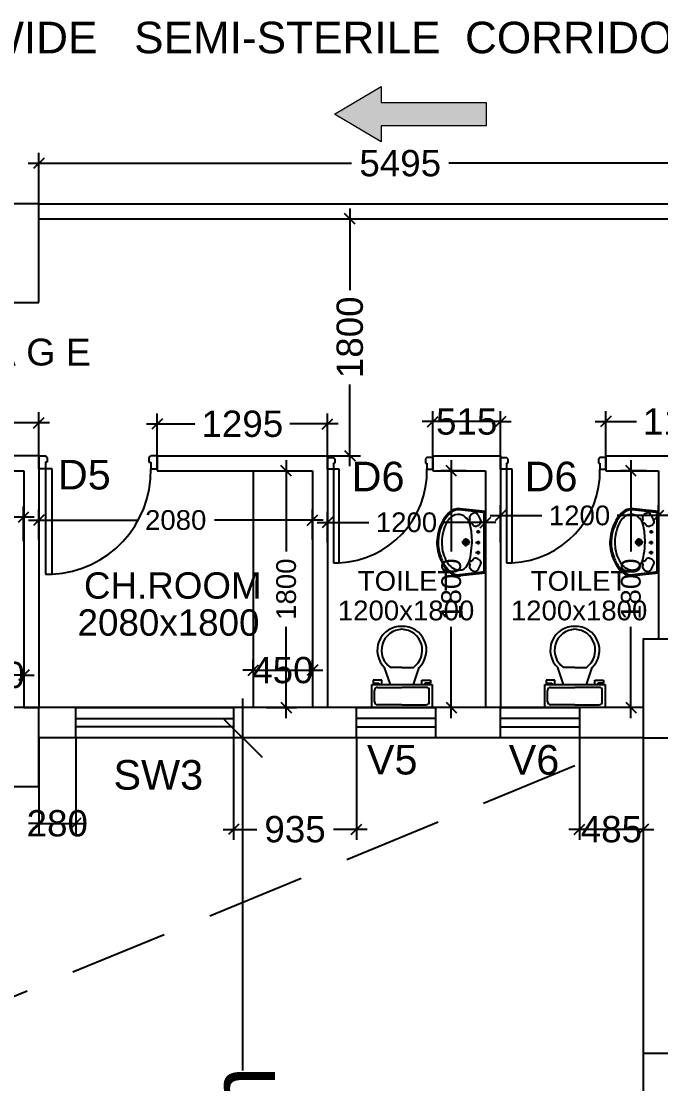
# Model space of a CAD drawing. Extents: x 7897917 to 8423973, y -6487334 to -6173396.
# Drawn here: x 7947512 to 7952372, y -6395110 to -6387032 of the extents above; entities that cross this region are included whole.
import ezdxf
from ezdxf.enums import TextEntityAlignment as Align

# ---------------------------------------------------------------- set-up
doc = ezdxf.new("R2010")
doc.units = 0
doc.header["$LTSCALE"] = 600
doc.header["$MEASUREMENT"] = 0
doc.header["$PDMODE"] = 35
doc.linetypes.add('HIDDEN2', pattern=[0.1875, 0.125, -0.0625])
doc.layers.get('0').update_dxf_attribs({"linetype": 'CONTINUOUS'})
doc.layers.get('Defpoints').update_dxf_attribs({"linetype": 'CONTINUOUS'})
for name, color, linetype in [('DIMEN', 5, 'CONTINUOUS'), ('DOOR', 32, 'CONTINUOUS'), ('Duct', 8, 'CONTINUOUS'), ('joinery', 7, 'CONTINUOUS'), ('LA-column', 3, 'CONTINUOUS'), ('Room Dim', 1, 'CONTINUOUS'), ('Shleves', 7, 'CONTINUOUS'), ('TEXT', 6, 'CONTINUOUS'), ('Toi-Euip', 8, 'CONTINUOUS'), ('toi-fix', 46, 'CONTINUOUS'), ('TXT', 6, 'CONTINUOUS'), ('Walls', 7, 'CONTINUOUS'), ('WIN', 151, 'CONTINUOUS'), ('Working Dim', 5, 'CONTINUOUS')]:
    doc.layers.add(name, color=color, linetype=linetype)
doc.styles.add('ari', font='arial.ttf')
doc.styles.add('ARIAL', font='arial.ttf')
doc.styles.get("Standard").update_dxf_attribs({"font": 'romans.shx'})
doc.dimstyles.new('int. dim', dxfattribs={"dimtxt": 450, "dimasz": 80, "dimexe": 80, "dimexo": 0, "dimgap": 70, "dimtad": 0, "dimdec": 0, "dimzin": 12, "dimdsep": 46, "dimtxsty": 'ari', "dimblk": 'OBLIQUE', "dimcen": 2, "dimdle": 80, "dimclrd": 256, "dimclre": 256, "dimclrt": 6, "dimadec": 0, "dimazin": 0, "dimtfac": 1, "dimtdec": 0, "dimtix": 1, "dimtmove": 2, "dimatfit": 3, "dimfxl": 1, "dimtolj": 1, "dimtzin": 0, "dimlwd": -1, "dimlwe": -1, "dimarcsym": 0})
doc.dimstyles.new('STANDARD$0', dxfattribs={"dimscale": 0, "dimtxt": 150, "dimasz": 125, "dimexe": 0.75, "dimexo": 1, "dimgap": 25, "dimtad": 1, "dimdec": 0, "dimdsep": 46, "dimtxsty": 'Standard', "dimblk1": 'DOT', "dimblk2": 'DOT', "dimsah": 1, "dimcen": 2.5, "dimclrd": 1, "dimclre": 1, "dimclrt": 3, "dimadec": 0, "dimazin": 0, "dimtfac": 1, "dimtdec": 0, "dimtmove": 0, "dimatfit": 3, "dimldrblk": 'DOT', "dimfxl": 1, "dimtolj": 1, "dimtzin": 0, "dimarcsym": 0})

# ---------------------------------------------------------------- blocks, each defined once
blk = doc.blocks.new('1000')
at = {"layer": 'DOOR'}
for p, q in [((0, -100), (0, 0)), ((0, 0), (49.7, 0)), ((49.7, 0), (49.7, -2.2)), ((63.2, -49.5), (49.7, -49.5)), ((49.7, -49.5), (49.7, -100)), ((63.2, -13.5), (61, -13.5)), ((63.2, -13.5), (63.2, -49.5)), ((836.8, -13.5), (836.8, -49.5)), ((836.8, -13.5), (839, -13.5)), ((836.8, -49.5), (850.3, -49.5)), ((850.3, 0), (850.3, -2.2)), ((900, 0), (850.3, 0)), ((850.3, -49.5), (850.3, -100)), ((900, -100), (900, 0)), ((49.7, -100), (0, -100)), ((49.7, -100), (49.7, -900.6)), ((100.2, -100), (49.7, -100)), ((100.2, -900.6), (100.2, -100)), ((850.3, -100), (900, -100)), ((49.7, -900.6), (100.2, -900.6))]:
    blk.add_line(p, q, dxfattribs=at)
for centre, major_axis, start_param, end_param in [((49.7, -13.5), (-7.95, 7.95), 3.926991, 5.497787), ((850.3, -13.5), (7.95, 7.95), 0.785398, 2.356194)]:
    blk.add_ellipse(centre, major_axis=major_axis, ratio=1, start_param=start_param, end_param=end_param, dxfattribs=at)
at = {"layer": 'DOOR', "color": 145}
blk.add_ellipse((64.3, -115.3), major_axis=(-519.7, 589.8), ratio=1, start_param=2.464943, end_param=4.009476, dxfattribs=at)
blk = doc.blocks.new('_Oblique')
at = {"color": 0, "linetype": 'ByBlock', "lineweight": -2}
blk.add_line((-0.5, -0.5), (0.5, 0.5), dxfattribs=at)
blk = doc.blocks.new('*D232')
at = {"layer": 'Defpoints', "color": 0, "transparency": 16777216}
for p in [(7949683, -6392479.7, 5.1), (7949194.4, -6399409.6), (7949683, -6399409.6, 5.1)]:
    blk.add_point(p, dxfattribs=at)
at = {"layer": 'DIMEN', "color": 8, "transparency": 16777216}
for p, q in [((7949194.4, -6392179.7), (7949194.4, -6395008.6)), ((7949683, -6392479.7), (7948894.4, -6392479.7)), ((7949194.4, -6399709.6), (7949194.4, -6396880.7)), ((7949683, -6399409.6), (7948894.4, -6399409.6))]:
    blk.add_line(p, q, dxfattribs=at)
at = {"layer": 'DIMEN', "color": 8, "transparency": 16777216, "xscale": 300, "yscale": 300, "zscale": 300}
for p, rotation in [((7949194.4, -6392479.7), 90), ((7949194.4, -6399409.6), 270)]:
    blk.add_blockref('_Oblique', p, dxfattribs=dict(at, rotation=rotation))
at = {"layer": 'DIMEN', "color": 7, "transparency": 16777216, "insert": (7949194.4, -6395944.6), "char_height": 500, "attachment_point": 5, "rotation": 90, "style": 'ari'}
blk.add_mtext('\\A1;6.93m', dxfattribs=at)
blk = doc.blocks.new('*D443')
at = {"layer": 'Defpoints', "color": 0, "transparency": 16777216}
for p in [(7951040, -6390842), (7949839.9, -6390994.6, 5.1), (7951040, -6390981.9, 5.1)]:
    blk.add_point(p, dxfattribs=at)
at = {"layer": 'Working Dim', "transparency": 16777216}
for p, q in [((7949839.9, -6390994.6), (7949839.9, -6390762)), ((7951040, -6390981.9), (7951040, -6390762)), ((7949759.9, -6390842), (7950153.3, -6390842)), ((7951120, -6390842), (7950726.6, -6390842))]:
    blk.add_line(p, q, dxfattribs=at)
at = {"layer": 'Working Dim', "transparency": 16777216, "xscale": 80, "yscale": 80, "zscale": 80, "rotation": 180}
blk.add_blockref('_Oblique', (7949839.9, -6390842), dxfattribs=at)
at = {"layer": 'Working Dim', "transparency": 16777216, "xscale": 80, "yscale": 80, "zscale": 80}
blk.add_blockref('_Oblique', (7951040, -6390842), dxfattribs=at)
at = {"layer": 'Working Dim', "color": 6, "transparency": 16777216, "insert": (7950440, -6390842), "char_height": 150, "attachment_point": 5, "style": 'ari'}
blk.add_mtext('\\A1;1200', dxfattribs=at)
blk = doc.blocks.new('*D444')
at = {"layer": 'Defpoints', "color": 0, "transparency": 16777216}
for p in [(7949725.9, -6390824.7), (7947646.1, -6390971.4, 13.3), (7949725.9, -6390971.4, 5.1)]:
    blk.add_point(p, dxfattribs=at)
at = {"layer": 'Working Dim', "transparency": 16777216}
for p, q in [((7947646.1, -6390971.4), (7947646.1, -6390744.7)), ((7949725.9, -6390971.4), (7949725.9, -6390744.7)), ((7947566.1, -6390824.7), (7948391, -6390824.7)), ((7949805.9, -6390824.7), (7948981, -6390824.7))]:
    blk.add_line(p, q, dxfattribs=at)
at = {"layer": 'Working Dim', "transparency": 16777216, "xscale": 80, "yscale": 80, "zscale": 80, "rotation": 180}
blk.add_blockref('_Oblique', (7947646.1, -6390824.7), dxfattribs=at)
at = {"layer": 'Working Dim', "transparency": 16777216, "xscale": 80, "yscale": 80, "zscale": 80}
blk.add_blockref('_Oblique', (7949725.9, -6390824.7), dxfattribs=at)
at = {"layer": 'Working Dim', "color": 6, "transparency": 16777216, "insert": (7948686, -6390824.7), "char_height": 150, "attachment_point": 5, "style": 'ari'}
blk.add_mtext('\\A1;2080', dxfattribs=at)
blk = doc.blocks.new('*D445')
at = {"layer": 'Defpoints', "color": 0, "transparency": 16777216}
for p in [(7952263, -6390449.7, 5.1), (7952145.9, -6392249.7), (7952229.5, -6392249.7, 5.1)]:
    blk.add_point(p, dxfattribs=at)
at = {"layer": 'Working Dim', "transparency": 16777216}
for p, q in [((7952145.9, -6390369.7), (7952145.9, -6391063)), ((7952263, -6390449.7), (7952065.9, -6390449.7)), ((7952145.9, -6392329.7), (7952145.9, -6391636.3)), ((7952229.5, -6392249.7), (7952065.9, -6392249.7))]:
    blk.add_line(p, q, dxfattribs=at)
at = {"layer": 'Working Dim', "transparency": 16777216, "xscale": 80, "yscale": 80, "zscale": 80}
for p, rotation in [((7952145.9, -6390449.7), 90), ((7952145.9, -6392249.7), 270)]:
    blk.add_blockref('_Oblique', p, dxfattribs=dict(at, rotation=rotation))
at = {"layer": 'Working Dim', "color": 6, "transparency": 16777216, "insert": (7952145.9, -6391349.7), "char_height": 150, "attachment_point": 5, "rotation": 90, "style": 'ari'}
blk.add_mtext('\\A1;1800', dxfattribs=at)
blk = doc.blocks.new('*D446')
at = {"layer": 'Defpoints', "color": 0, "transparency": 16777216}
for p in [(7950893, -6390449.7, 5.1), (7950780.6, -6392249.6), (7950892.9, -6392249.6, 13.3)]:
    blk.add_point(p, dxfattribs=at)
at = {"layer": 'Working Dim', "transparency": 16777216}
for p, q in [((7950780.6, -6390369.7), (7950780.6, -6391063)), ((7950893, -6390449.7), (7950700.6, -6390449.7)), ((7950780.6, -6392329.6), (7950780.6, -6391636.3)), ((7950892.9, -6392249.6), (7950700.6, -6392249.6))]:
    blk.add_line(p, q, dxfattribs=at)
at = {"layer": 'Working Dim', "transparency": 16777216, "xscale": 80, "yscale": 80, "zscale": 80}
for p, rotation in [((7950780.6, -6390449.7), 90), ((7950780.6, -6392249.6), 270)]:
    blk.add_blockref('_Oblique', p, dxfattribs=dict(at, rotation=rotation))
at = {"layer": 'Working Dim', "color": 6, "transparency": 16777216, "insert": (7950780.6, -6391349.6), "char_height": 150, "attachment_point": 5, "rotation": 90, "style": 'ari'}
blk.add_mtext('\\A1;1800', dxfattribs=at)
blk = doc.blocks.new('*D447')
at = {"layer": 'Defpoints', "color": 0, "transparency": 16777216}
for p in [(7949372.6, -6390449.7, 4.6), (7949373.5, -6392249.5, 13.3), (7949526.1, -6392249.5)]:
    blk.add_point(p, dxfattribs=at)
at = {"layer": 'Working Dim', "transparency": 16777216}
for p, q in [((7949526.1, -6390369.7), (7949526.1, -6391062.9)), ((7949372.6, -6390449.7), (7949606.1, -6390449.7)), ((7949526.1, -6392329.5), (7949526.1, -6391636.3)), ((7949373.5, -6392249.5), (7949606.1, -6392249.5))]:
    blk.add_line(p, q, dxfattribs=at)
at = {"layer": 'Working Dim', "transparency": 16777216, "xscale": 80, "yscale": 80, "zscale": 80}
for p, rotation in [((7949526.1, -6390449.7), 90), ((7949526.1, -6392249.5), 270)]:
    blk.add_blockref('_Oblique', p, dxfattribs=dict(at, rotation=rotation))
at = {"layer": 'Working Dim', "color": 6, "transparency": 16777216, "insert": (7949526.1, -6391349.6), "char_height": 150, "attachment_point": 5, "rotation": 90, "style": 'ari'}
blk.add_mtext('\\A1;1800', dxfattribs=at)
blk = doc.blocks.new('*D448')
at = {"layer": 'Defpoints', "color": 0, "transparency": 16777216}
for p in [(7947530.1, -6390801.1), (7945565.1, -6390958.9, 13.3), (7947530.1, -6390984.3, 13.3)]:
    blk.add_point(p, dxfattribs=at)
at = {"layer": 'Working Dim', "transparency": 16777216}
for p, q in [((7945565.1, -6390958.9), (7945565.1, -6390721.1)), ((7947530.1, -6390984.3), (7947530.1, -6390721.1)), ((7945485.1, -6390801.1), (7946260.2, -6390801.1)), ((7947610.1, -6390801.1), (7946835.1, -6390801.1))]:
    blk.add_line(p, q, dxfattribs=at)
at = {"layer": 'Working Dim', "transparency": 16777216, "xscale": 80, "yscale": 80, "zscale": 80, "rotation": 180}
blk.add_blockref('_Oblique', (7945565.1, -6390801.1), dxfattribs=at)
at = {"layer": 'Working Dim', "transparency": 16777216, "xscale": 80, "yscale": 80, "zscale": 80}
blk.add_blockref('_Oblique', (7947530.1, -6390801.1), dxfattribs=at)
at = {"layer": 'Working Dim', "color": 6, "transparency": 16777216, "insert": (7946547.6, -6390801.1), "char_height": 150, "attachment_point": 5, "style": 'ari'}
blk.add_mtext('\\A1;1965', dxfattribs=at)
blk = doc.blocks.new('*D449')
at = {"layer": 'Defpoints', "color": 0, "transparency": 16777216}
for p in [(7952355, -6390789.8), (7951155, -6390993.6, 5.1), (7952355, -6390993.6, 5.1)]:
    blk.add_point(p, dxfattribs=at)
at = {"layer": 'Working Dim', "transparency": 16777216}
for p, q in [((7951155, -6390993.6), (7951155, -6390709.8)), ((7952355, -6390993.6), (7952355, -6390709.8)), ((7951075, -6390789.8), (7951468.3, -6390789.8)), ((7952435, -6390789.8), (7952041.6, -6390789.8))]:
    blk.add_line(p, q, dxfattribs=at)
at = {"layer": 'Working Dim', "transparency": 16777216, "xscale": 80, "yscale": 80, "zscale": 80, "rotation": 180}
blk.add_blockref('_Oblique', (7951155, -6390789.8), dxfattribs=at)
at = {"layer": 'Working Dim', "transparency": 16777216, "xscale": 80, "yscale": 80, "zscale": 80}
blk.add_blockref('_Oblique', (7952355, -6390789.8), dxfattribs=at)
at = {"layer": 'Working Dim', "color": 6, "transparency": 16777216, "insert": (7951755, -6390789.8), "char_height": 150, "attachment_point": 5, "style": 'ari'}
blk.add_mtext('\\A1;1200', dxfattribs=at)
blk = doc.blocks.new('*D454')
at = {"layer": 'Defpoints', "color": 0, "transparency": 16777216}
for p in [(7953140, -6388112), (7947645, -6388419.6, 1.3), (7953140, -6388419.6, 0.7)]:
    blk.add_point(p, dxfattribs=at)
at = {"layer": 'Working Dim', "transparency": 16777216}
for p, q in [((7947645, -6388419.6), (7947645, -6388032)), ((7953140, -6388419.6), (7953140, -6388032)), ((7947565, -6388112), (7950023.1, -6388112)), ((7953220, -6388112), (7950761.9, -6388112))]:
    blk.add_line(p, q, dxfattribs=at)
at = {"layer": 'Working Dim', "transparency": 16777216, "xscale": 80, "yscale": 80, "zscale": 80, "rotation": 180}
blk.add_blockref('_Oblique', (7947645, -6388112), dxfattribs=at)
at = {"layer": 'Working Dim', "transparency": 16777216, "xscale": 80, "yscale": 80, "zscale": 80}
blk.add_blockref('_Oblique', (7953140, -6388112), dxfattribs=at)
at = {"layer": 'Working Dim', "color": 6, "transparency": 16777216, "insert": (7950392.5, -6388112), "char_height": 200, "attachment_point": 5, "style": 'ari'}
blk.add_mtext('\\A1;5495', dxfattribs=at)
blk = doc.blocks.new('*D503')
at = {"layer": 'Defpoints', "color": 0, "transparency": 16777216}
for p in [(7947646.1, -6390084.5), (7946466.1, -6390334.7, 13.3), (7947646.1, -6390334.6, 13.3)]:
    blk.add_point(p, dxfattribs=at)
at = {"layer": 'Working Dim', "transparency": 16777216}
for p, q in [((7946466.1, -6390334.7), (7946466.1, -6390004.5)), ((7947646.1, -6390334.6), (7947646.1, -6390004.5)), ((7946386.1, -6390084.5), (7946697.2, -6390084.5)), ((7947726.1, -6390084.5), (7947415, -6390084.5))]:
    blk.add_line(p, q, dxfattribs=at)
at = {"layer": 'Working Dim', "transparency": 16777216, "xscale": 80, "yscale": 80, "zscale": 80, "rotation": 180}
blk.add_blockref('_Oblique', (7946466.1, -6390084.5), dxfattribs=at)
at = {"layer": 'Working Dim', "transparency": 16777216, "xscale": 80, "yscale": 80, "zscale": 80}
blk.add_blockref('_Oblique', (7947646.1, -6390084.5), dxfattribs=at)
at = {"layer": 'Working Dim', "color": 6, "transparency": 16777216, "insert": (7947056.1, -6390084.5), "char_height": 200, "attachment_point": 5, "style": 'ari'}
blk.add_mtext('\\A1;1180', dxfattribs=at)
blk = doc.blocks.new('*D504')
at = {"layer": 'Defpoints', "color": 0, "transparency": 16777216}
for p in [(7949839.9, -6390093.4), (7948545.1, -6390334.7, -0.3), (7949839.9, -6390334.7, 3.3)]:
    blk.add_point(p, dxfattribs=at)
at = {"layer": 'Working Dim', "transparency": 16777216}
for p, q in [((7948545.1, -6390334.7), (7948545.1, -6390013.4)), ((7949839.9, -6390334.7), (7949839.9, -6390013.4)), ((7948465.1, -6390093.4), (7948832.6, -6390093.4)), ((7949919.9, -6390093.4), (7949552.5, -6390093.4))]:
    blk.add_line(p, q, dxfattribs=at)
at = {"layer": 'Working Dim', "transparency": 16777216, "xscale": 80, "yscale": 80, "zscale": 80, "rotation": 180}
blk.add_blockref('_Oblique', (7948545.1, -6390093.4), dxfattribs=at)
at = {"layer": 'Working Dim', "transparency": 16777216, "xscale": 80, "yscale": 80, "zscale": 80}
blk.add_blockref('_Oblique', (7949839.9, -6390093.4), dxfattribs=at)
at = {"layer": 'Working Dim', "color": 6, "transparency": 16777216, "insert": (7949192.5, -6390093.4), "char_height": 200, "attachment_point": 5, "style": 'ari'}
blk.add_mtext('\\A1;1295', dxfattribs=at)
blk = doc.blocks.new('*D505')
at = {"layer": 'Defpoints', "color": 0, "transparency": 16777216}
for p in [(7950639.9, -6390076), (7950639.9, -6390334.7, 5.1), (7951155, -6390334.7, 5.1)]:
    blk.add_point(p, dxfattribs=at)
at = {"layer": 'Working Dim', "transparency": 16777216}
for p, q in [((7950639.9, -6390334.7), (7950639.9, -6389996)), ((7951155, -6390334.7), (7951155, -6389996)), ((7950639.9, -6390076), (7950559.9, -6390076)), ((7951155, -6390076), (7950639.9, -6390076)), ((7951155, -6390076), (7951235, -6390076))]:
    blk.add_line(p, q, dxfattribs=at)
at = {"layer": 'Working Dim', "transparency": 16777216, "xscale": 80, "yscale": 80, "zscale": 80}
blk.add_blockref('_Oblique', (7950639.9, -6390076), dxfattribs=at)
at = {"layer": 'Working Dim', "transparency": 16777216, "xscale": 80, "yscale": 80, "zscale": 80, "rotation": 180}
blk.add_blockref('_Oblique', (7951155, -6390076), dxfattribs=at)
at = {"layer": 'Working Dim', "color": 6, "transparency": 16777216, "insert": (7950897.5, -6390076), "char_height": 200, "attachment_point": 5, "style": 'ari'}
blk.add_mtext('\\A1;515', dxfattribs=at)
blk = doc.blocks.new('*D506')
at = {"layer": 'Defpoints', "color": 0, "transparency": 16777216}
for p in [(7953140.2, -6390075.5), (7951955, -6390334.7, 5.1), (7953140.2, -6390334.7, 7.5)]:
    blk.add_point(p, dxfattribs=at)
at = {"layer": 'Working Dim', "transparency": 16777216}
for p, q in [((7951955, -6390334.7), (7951955, -6389995.5)), ((7953140.2, -6390334.7), (7953140.2, -6389995.5)), ((7951875, -6390075.5), (7952187.6, -6390075.5)), ((7953220.2, -6390075.5), (7952907.6, -6390075.5))]:
    blk.add_line(p, q, dxfattribs=at)
at = {"layer": 'Working Dim', "transparency": 16777216, "xscale": 80, "yscale": 80, "zscale": 80, "rotation": 180}
blk.add_blockref('_Oblique', (7951955, -6390075.5), dxfattribs=at)
at = {"layer": 'Working Dim', "transparency": 16777216, "xscale": 80, "yscale": 80, "zscale": 80}
blk.add_blockref('_Oblique', (7953140.2, -6390075.5), dxfattribs=at)
at = {"layer": 'Working Dim', "color": 6, "transparency": 16777216, "insert": (7952547.6, -6390075.5), "char_height": 200, "attachment_point": 5, "style": 'ari'}
blk.add_mtext('\\A1;1185', dxfattribs=at)
blk = doc.blocks.new('*D507')
at = {"layer": 'Defpoints', "color": 0, "transparency": 16777216}
for p in [(7949643, -6388534.6, 0.7), (7950009.9, -6388534.6), (7949643, -6390334.7, 2.7)]:
    blk.add_point(p, dxfattribs=at)
at = {"layer": 'Working Dim', "transparency": 16777216}
for p, q in [((7950009.9, -6388454.6), (7950009.9, -6389075.8)), ((7949643, -6388534.6), (7950089.9, -6388534.6)), ((7950009.9, -6390414.7), (7950009.9, -6389793.5)), ((7949643, -6390334.7), (7950089.9, -6390334.7))]:
    blk.add_line(p, q, dxfattribs=at)
at = {"layer": 'Working Dim', "transparency": 16777216, "xscale": 80, "yscale": 80, "zscale": 80}
for p, rotation in [((7950009.9, -6388534.6), 90), ((7950009.9, -6390334.7), 270)]:
    blk.add_blockref('_Oblique', p, dxfattribs=dict(at, rotation=rotation))
at = {"layer": 'Working Dim', "color": 6, "transparency": 16777216, "insert": (7950009.9, -6389434.6), "char_height": 200, "attachment_point": 5, "rotation": 90, "style": 'ari'}
blk.add_mtext('\\A1;1800', dxfattribs=at)
blk = doc.blocks.new('*D953')
at = {"layer": 'Defpoints', "color": 0, "transparency": 16777216}
for p in [(7947646.1, -6392479.6), (7947926, -6392479.5), (7947926, -6393130.6)]:
    blk.add_point(p, dxfattribs=at)
at = {"layer": 'Working Dim', "transparency": 16777216}
for p, q in [((7947646.1, -6392479.6), (7947646.1, -6393210.6)), ((7947926, -6392479.5), (7947926, -6393210.6)), ((7947646.1, -6393130.6), (7947566.1, -6393130.6)), ((7947646.1, -6393130.6), (7947926, -6393130.6)), ((7947926, -6393130.6), (7948006, -6393130.6))]:
    blk.add_line(p, q, dxfattribs=at)
at = {"layer": 'Working Dim', "transparency": 16777216, "xscale": 80, "yscale": 80, "zscale": 80}
blk.add_blockref('_Oblique', (7947646.1, -6393130.6), dxfattribs=at)
at = {"layer": 'Working Dim', "transparency": 16777216, "xscale": 80, "yscale": 80, "zscale": 80, "rotation": 180}
blk.add_blockref('_Oblique', (7947926, -6393130.6), dxfattribs=at)
at = {"layer": 'Working Dim', "color": 6, "transparency": 16777216, "insert": (7947786, -6393130.6), "char_height": 200, "attachment_point": 5, "style": 'ari'}
blk.add_mtext('\\A1;280', dxfattribs=at)
blk = doc.blocks.new('*D954')
at = {"layer": 'Defpoints', "color": 0, "transparency": 16777216}
for p in [(7951755, -6392479.6), (7952240, -6392479.5), (7951755, -6393175.5)]:
    blk.add_point(p, dxfattribs=at)
at = {"layer": 'Working Dim', "transparency": 16777216}
for p, q in [((7951755, -6392479.6), (7951755, -6393255.5)), ((7952240, -6392479.5), (7952240, -6393255.5)), ((7951755, -6393175.5), (7951675, -6393175.5)), ((7952240, -6393175.5), (7951755, -6393175.5)), ((7952240, -6393175.5), (7952320, -6393175.5))]:
    blk.add_line(p, q, dxfattribs=at)
at = {"layer": 'Working Dim', "transparency": 16777216, "xscale": 80, "yscale": 80, "zscale": 80}
blk.add_blockref('_Oblique', (7951755, -6393175.5), dxfattribs=at)
at = {"layer": 'Working Dim', "transparency": 16777216, "xscale": 80, "yscale": 80, "zscale": 80, "rotation": 180}
blk.add_blockref('_Oblique', (7952240, -6393175.5), dxfattribs=at)
at = {"layer": 'Working Dim', "color": 6, "transparency": 16777216, "insert": (7951997.5, -6393175.5), "char_height": 200, "attachment_point": 5, "style": 'ari'}
blk.add_mtext('\\A1;485', dxfattribs=at)
blk = doc.blocks.new('*D955')
at = {"layer": 'Defpoints', "color": 0, "transparency": 16777216}
for p in [(7949126, -6392479.6), (7950060.1, -6392479.6), (7949126, -6393175.5)]:
    blk.add_point(p, dxfattribs=at)
at = {"layer": 'Working Dim', "transparency": 16777216}
for p, q in [((7949126, -6392479.6), (7949126, -6393255.5)), ((7950060.1, -6392479.6), (7950060.1, -6393255.5)), ((7949046, -6393175.5), (7949301.4, -6393175.5)), ((7950140.1, -6393175.5), (7949884.7, -6393175.5))]:
    blk.add_line(p, q, dxfattribs=at)
at = {"layer": 'Working Dim', "transparency": 16777216, "xscale": 80, "yscale": 80, "zscale": 80, "rotation": 180}
blk.add_blockref('_Oblique', (7949126, -6393175.5), dxfattribs=at)
at = {"layer": 'Working Dim', "transparency": 16777216, "xscale": 80, "yscale": 80, "zscale": 80}
blk.add_blockref('_Oblique', (7950060.1, -6393175.5), dxfattribs=at)
at = {"layer": 'Working Dim', "color": 6, "transparency": 16777216, "insert": (7949593, -6393175.5), "char_height": 200, "attachment_point": 5, "style": 'ari'}
blk.add_mtext('\\A1;935', dxfattribs=at)
blk = doc.blocks.new('*D957')
at = {"layer": 'Defpoints', "color": 0, "transparency": 16777216}
for p in [(7947081.1, -6392002.9), (7947081.1, -6392002.9), (7947531.1, -6392002.9)]:
    blk.add_point(p, dxfattribs=at)
at = {"layer": 'Working Dim', "transparency": 16777216}
for p, q in [((7947081.1, -6392002.9), (7947001.1, -6392002.9)), ((7947081.1, -6392002.9), (7947081.1, -6392082.9)), ((7947531.1, -6392002.9), (7947081.1, -6392002.9)), ((7947531.1, -6392002.9), (7947531.1, -6392082.9)), ((7947531.1, -6392002.9), (7947611.1, -6392002.9))]:
    blk.add_line(p, q, dxfattribs=at)
at = {"layer": 'Working Dim', "transparency": 16777216, "xscale": 80, "yscale": 80, "zscale": 80}
blk.add_blockref('_Oblique', (7947081.1, -6392002.9), dxfattribs=at)
at = {"layer": 'Working Dim', "transparency": 16777216, "xscale": 80, "yscale": 80, "zscale": 80, "rotation": 180}
blk.add_blockref('_Oblique', (7947531.1, -6392002.9), dxfattribs=at)
at = {"layer": 'Working Dim', "color": 6, "transparency": 16777216, "insert": (7947306.1, -6392002.9), "char_height": 200, "attachment_point": 5, "style": 'ari'}
blk.add_mtext('\\A1;450', dxfattribs=at)
blk = doc.blocks.new('*D958')
at = {"layer": 'Defpoints', "color": 0, "transparency": 16777216}
for p in [(7949275.8, -6391965.9), (7949725, -6391965.9), (7949725, -6391965.9)]:
    blk.add_point(p, dxfattribs=at)
at = {"layer": 'Working Dim', "transparency": 16777216}
for p, q in [((7949275.8, -6391965.9), (7949275.8, -6391885.9)), ((7949725, -6391965.9), (7949725, -6391885.9)), ((7949275.8, -6391965.9), (7949195.8, -6391965.9)), ((7949275.8, -6391965.9), (7949725, -6391965.9)), ((7949725, -6391965.9), (7949805, -6391965.9))]:
    blk.add_line(p, q, dxfattribs=at)
at = {"layer": 'Working Dim', "transparency": 16777216, "xscale": 80, "yscale": 80, "zscale": 80}
blk.add_blockref('_Oblique', (7949275.8, -6391965.9), dxfattribs=at)
at = {"layer": 'Working Dim', "transparency": 16777216, "xscale": 80, "yscale": 80, "zscale": 80, "rotation": 180}
blk.add_blockref('_Oblique', (7949725, -6391965.9), dxfattribs=at)
at = {"layer": 'Working Dim', "color": 6, "transparency": 16777216, "insert": (7949500.4, -6391965.9), "char_height": 200, "attachment_point": 5, "style": 'ari'}
blk.add_mtext('\\A1;450', dxfattribs=at)
blk = doc.blocks.new('A$C5FEC0201')
at = {"layer": 'Toi-Euip'}
for p, q in [((0, 473.4), (184.7, 494.1)), ((0, 465.4), (191.4, 486.9)), ((0, 473.4), (0, 20.9)), ((9.6, 458.3), (9.6, 40.4)), ((71.9, 322.5), (39.4, 322.5)), ((54.4, 310.5), (54.4, 336.7)), ((71.9, 247.8), (39.4, 247.8)), ((54.4, 235.7), (54.4, 261.9)), ((173.4, 246.3), (112, 246.3)), ((143.3, 276.5), (143.3, 216.2)), ((66.7, 168.5), (39.4, 168.5)), ((54.4, 156.4), (54.4, 182.7)), ((0, 28.9), (191.4, 7.5)), ((0, 20.9), (184.7, 0.2))]:
    blk.add_line(p, q, dxfattribs=at)
for centre, radius in [((54.4, 322.5), 6.43), ((54.4, 247.8), 6.43), ((143.3, 246.3), 21.6), ((143.3, 246.3), 15.5), ((143.3, 246.3), 10.9), ((54.4, 168.5), 6.43)]:
    blk.add_circle(centre, radius, dxfattribs=at)
for centre, radius, start, end in [((-14.6, 453.5), 24.7, 11.14513, 53.7785), ((194.8, 411.5), 83.2, 73.23918, 96.99591), ((198.4, 409.1), 78.1, 56.79114, 95.14021), ((197.4, 387.4), 106, 42.34, 78.55208), ((181.9, 366.5), 123.1, 31.84149, 61.21457), ((66.2, 397.4), 34, 151.91921, 201.35614), ((155, 371.1), 126.1, 140.59825, 160.41359), ((76, 441.8), 20.7, 62.49081, 153.19095), ((67.6, 406.2), 56.9, 34.96691, 71.64959), ((273.3, 323.1), 166.8, 149.59023, 175.97193), ((120.5, 410.1), 8.6, 136.04031, 216.10739), ((121.5, 408.7), 8.72, 204.51045, 300.32874), ((100.5, 427.5), 17.9, 320.46419, 39.5358), ((202.8, 375.4), 80.1, 113.69295, 156.38132), ((191.3, 356.4), 94.7, 75.58544, 102.65463), ((173.3, 329.2), 126, 27.7975, 70.69461), ((66.3, 262.6), 287, 13.68007, 43.11994), ((134.7, 300.9), 200.3, 16.98939, 40.68541), ((74.8, 413.3), 49.2, 215.0585, 257.19296), ((72.7, 395.9), 31.9, 253.96544, 299.92088), ((114.3, 360.7), 26.8, 118.27151, 163.61398), ((898.2, 212.6), 800.7, 171.22276, 177.52001), ((106.8, 377.5), 8.55, 353.15264, 127.30389), ((72.7, 260.2), 247.5, 0.51874, 31.0564), ((45.2, 246.8), 302.7, 336.19508, 21.84971), ((82.7, 251), 274.2, 347.13905, 16.85156), ((830.4, 250.4), 732.1, 180.24313, 185.54823), ((23.3, 242.5), 297.5, 335.41071, 3.84539), ((397.3, 201.4), 296.4, 184.2321, 193.82674), ((59.7, 235.8), 293.9, 316.38455, 351.02297), ((66.2, 94.9), 34, 158.64386, 208.08079), ((74.8, 79), 49.2, 102.80704, 144.9415), ((155, 121.1), 126.1, 199.58641, 219.40175), ((72.7, 96.3), 31.9, 60.07912, 106.03456), ((114.3, 131.5), 26.8, 196.38602, 241.72849), ((106.5, 113.4), 7.39, 228.29837, 348.68026), ((218.2, 145.9), 109.8, 188.02022, 245.02213), ((120.5, 82.1), 8.6, 143.89261, 223.95969), ((120.7, 84.3), 7.73, 75.15228, 157.93068), ((164.1, 170.3), 139.7, 301.86033, 338.31323), ((67.5, 229.2), 275.4, 316.21733, 337.66735), ((-16.1, 41), 25.7, 308.74871, 358.57964), ((76, 50.4), 20.7, 206.80905, 297.50919), ((67.6, 86), 56.9, 288.35041, 325.03309), ((100.5, 64.8), 17.9, 320.4642, 39.53581), ((199.8, 111.6), 70.9, 246.77794, 302.40806), ((197.9, 98.8), 99.5, 262.39424, 318.61688), ((196, 101.8), 94.4, 267.2238, 318.08952)]:
    blk.add_arc(centre, radius, start, end, dxfattribs=at)
blk = doc.blocks.new('A$C70ED7303')
at = {"layer": 'toi-fix', "color": 8}
for p, q in [((0, 0), (229, 0)), ((229, 0), (229, -174.4)), ((-229, 0), (0, 0)), ((-229, -174.4), (-229, 0)), ((-207.2, -43.6), (-207.2, -130.8)), ((0, -21.8), (-185.4, -21.8)), ((0, -21.8), (185.4, -21.8)), ((207.2, -43.6), (207.2, -130.8)), ((-185.4, -152.6), (0, -152.6)), ((185.4, -152.6), (0, -152.6)), ((229, -174.4), (-229, -174.4)), ((-218.1, -207.2), (-218.1, -185.4)), ((-218.1, -185.4), (-174.4, -185.4)), ((-152.6, -207.2), (-218.1, -207.2)), ((-174.4, -185.4), (-174.4, -174.4)), ((-152.6, -174.4), (-152.6, -207.2)), ((-87.2, -174.4), (-130.8, -305.3)), ((87.2, -174.4), (130.8, -305.3)), ((152.6, -174.4), (152.6, -207.2)), ((152.6, -207.2), (218.1, -207.2)), ((174.4, -185.4), (174.4, -174.4)), ((218.1, -185.4), (174.4, -185.4)), ((218.1, -207.2), (218.1, -185.4)), ((0, -305.3), (-87.2, -305.3)), ((0, -305.3), (87.2, -305.3))]:
    blk.add_line(p, q, dxfattribs=at)
for centre, major_axis, start_param, end_param in [((-188.1, -40.9), (13.6, -13.6), 2.214297, 4.068888), ((188.1, -40.9), (13.6, -13.6), 0.643501, 2.498091), ((-188.1, -133.6), (-13.6, -13.6), 5.35589, 7.21048), ((188.1, -133.6), (-13.6, -13.6), 0.643501, 2.498091), ((-6.6, -436.2), (-127.6, -127.6), 4.686239, 7.105146), ((4.7, -435.5), (-112.7, -112.7), 4.541602, 7.039318), ((6.6, -436.2), (55.8, -171.6), -0.351019, 2.067888), ((-4.7, -435.5), (-112.7, -112.7), 0.814663, 3.31238)]:
    blk.add_ellipse(centre, major_axis=major_axis, ratio=1, start_param=start_param, end_param=end_param, dxfattribs=at)
blk = doc.blocks.new('A$C279266B1')
at = {"lineweight": 0}
h = blk.add_hatch(color=3, dxfattribs=at)
h.set_gradient(color1=(55, 181, 38), color2=(106, 220, 91), rotation=90, one_color=1, tint=0.61, name='CYLINDER')
h.paths.add_polyline_path([(0, -88.1), (-797.7, -88.1), (-797.7, -210.9), (-1151.8, 0), (-797.7, 210.9), (-797.7, 88.1), (0, 88.1)])
at = {"color": 7, "lineweight": 0, "flags": 128}
blk.add_lwpolyline([(0, -88.1), (-797.7, -88.1), (-797.7, -210.9), (-1151.8, 0), (-797.7, 210.9), (-797.7, 88.1), (0, 88.1), (0, -88.1)], dxfattribs=at)

msp = doc.modelspace()

# ---------------------------------------------------------------- linework, layer by layer
at = {"layer": 'Duct', "color": 8, "linetype": 'HIDDEN2', "ltscale": 10}
msp.add_line((7951719.956, -6392693.278), (7935391.545, -6399409.648), dxfattribs=at)
at = {"layer": 'LA-column', "color": 2, "elevation": 2.39}
for points in [[(7947646.046, -6389169.619), (7947646.046, -6388419.619), (7947046.046, -6388419.619), (7947046.046, -6389169.619)], [(7952240.046, -6392479.625), (7952990.046, -6392479.625), (7952990.046, -6391729.625), (7952240.046, -6391729.625)], [(7947646.046, -6392849.616), (7947646.046, -6392249.616), (7947266.046, -6392249.616), (7947266.046, -6392849.616)], [(7952240.046, -6395329.616), (7952840.046, -6395329.616), (7952840.046, -6394879.616), (7952240.046, -6394879.616)]]:
    msp.add_lwpolyline(points, close=True, dxfattribs=at)
at = {"layer": 'Shleves', "linetype": 'Continuous'}
msp.add_line((7949274.946, -6390449.667), (7949275.956, -6392249.667), dxfattribs=at)
at = {"layer": 'Walls', "linetype": 'Continuous'}
for p, q in [((7947645.778, -6388419.617), (7953140.046, -6388419.598)), ((7947645.778, -6388534.616), (7953140.046, -6388534.598)), ((7947646.128, -6390334.534), (7947646.138, -6392249.534)), ((7948546.123, -6390334.66), (7948546.124, -6390449.68)), ((7949839.946, -6390334.663), (7949839.956, -6392249.663)), ((7950639.946, -6390334.659), (7950639.946, -6390449.663)), ((7950639.946, -6390334.663), (7951154.956, -6390334.663)), ((7951154.956, -6390334.663), (7951154.956, -6392249.663)), ((7951954.956, -6390334.663), (7951954.956, -6390449.663)), ((7951954.956, -6390334.663), (7953140.233, -6390334.663, 2.39)), ((7947531.128, -6390449.534), (7947531.138, -6392249.534)), ((7949724.946, -6390449.663), (7949724.956, -6392249.663)), ((7950639.946, -6390449.663), (7951039.956, -6390449.663)), ((7951039.956, -6390449.663), (7951039.956, -6392249.663)), ((7951954.956, -6390449.663), (7952354.956, -6390449.663)), ((7952354.956, -6390449.666), (7952354.956, -6391729.625)), ((7948525.956, -6392249.525), (7948525.956, -6392249.637)), ((7952240.046, -6392479.615, 2.39), (7952240.046, -6394879.615, 2.39))]:
    msp.add_line(p, q, dxfattribs=at)
at = {"layer": 'Walls'}
for p, q in [((7946465.128, -6390334.689), (7947646.128, -6390334.553)), ((7948546.123, -6390334.681), (7949839.946, -6390334.677)), ((7950639.946, -6390334.673), (7951154.956, -6390334.671)), ((7951954.956, -6390334.668), (7952354.956, -6390334.667)), ((7946465.129, -6390449.688), (7947531.128, -6390449.553)), ((7948546.124, -6390449.681), (7949724.946, -6390449.677)), ((7947531.138, -6392249.407), (7947646.138, -6392249.534)), ((7952240.046, -6392249.67), (7947646.138, -6392249.408)), ((7952240.046, -6392479.534), (7947646.138, -6392479.569))]:
    msp.add_line(p, q, dxfattribs=at)
at = {"layer": 'WIN', "linetype": 'Continuous'}
for points in [[(7949125.956, -6392479.526), (7947925.956, -6392479.526), (7947925.956, -6392249.525), (7949125.956, -6392249.525)], [(7950660.139, -6392479.571), (7950060.139, -6392479.571), (7950060.139, -6392249.571), (7950660.139, -6392249.571)], [(7951754.956, -6392479.571), (7951154.956, -6392479.571), (7951154.956, -6392249.571), (7951754.956, -6392249.571)], [(7949125.956, -6392396.742), (7947925.956, -6392396.742), (7947925.956, -6392332.309), (7949125.956, -6392332.309)], [(7950660.139, -6392398.23), (7950060.139, -6392398.23), (7950060.139, -6392330.912), (7950660.139, -6392330.912)], [(7951754.956, -6392398.23), (7951154.956, -6392398.23), (7951154.956, -6392330.912), (7951754.956, -6392330.912)]]:
    msp.add_lwpolyline(points, close=True, dxfattribs=at)

# ---------------------------------------------------------------- block references
at = {"layer": 'DOOR', "linetype": 'Continuous', "rotation": 1.291332639955514e-05}
msp.add_blockref('1000', (7947646.128, -6390334.68), dxfattribs=at)
at = {"layer": 'DOOR', "linetype": 'Continuous', "xscale": 0.8888888917863592, "yscale": 0.8888888917863592, "zscale": 0.8888888917863592, "rotation": 1.284662529156651e-05}
for p in [(7949839.946, -6390347.717), (7951154.952, -6390347.717)]:
    msp.add_blockref('1000', p, dxfattribs=at)
at = {"layer": 'Room Dim', "color": 3, "lineweight": 0}
msp.add_blockref('A$C279266B1', (7951044.562, -6387738.228), dxfattribs=at)
at = {"layer": 'Toi-Euip', "xscale": 1.032431937754154, "yscale": 1.032431937754154, "zscale": 1.032431937754154, "rotation": 180}
for p in [(7951039.956, -6390738.446), (7952354.956, -6390738.446)]:
    msp.add_blockref('A$C5FEC0201', p, dxfattribs=at)
at = {"layer": 'toi-fix', "linetype": 'Continuous', "rotation": 180}
for p in [(7950404.956, -6392249.641), (7951719.956, -6392249.641)]:
    msp.add_blockref('A$C70ED7303', p, dxfattribs=at)

# ---------------------------------------------------------------- texts
at = {"layer": 'joinery', "style": 'ari'}
for s, p in [('D5', (7947991.433, -6390591.543)), ('D6', (7950224.068, -6390605.369)), ('D6', (7951539.074, -6390605.369)), ('V5', (7950331.353, -6392758.378)), ('V6', (7951409.184, -6392759.299)), ('SW3', (7948553.696, -6392873.873))]:
    msp.add_text(s, height=225, dxfattribs=at).set_placement(p, align=Align.CENTER)
at = {"layer": 'Room Dim', "style": 'ARIAL'}
for s, height, p in [('1200x1800', 150, (7950436.785, -6391586.444)), ('1200x1800', 150, (7951751.785, -6391586.444)), ('2080x1800', 200, (7948631.362, -6391703.164))]:
    msp.add_text(s, height=height, dxfattribs=at).set_placement(p, align=Align.CENTER)
at = {"layer": 'TEXT', "color": 7, "style": 'ARIAL'}
for s, height, p in [('1.80 M      W I D E      P A S S A G E', 204, (7945720.973, -6389649.13)), ('CH.ROOM', 200, (7948663.711, -6391421.66)), ('TOILET', 150, (7950436.785, -6391362.013)), ('TOILET', 150, (7951751.785, -6391362.013))]:
    msp.add_text(s, height=height, dxfattribs=at).set_placement(p, align=Align.CENTER)
at = {"layer": 'TXT', "color": 7, "style": 'ARIAL'}
msp.add_text('2.40 M  WIDE   SEMI-STERILE  CORRIDOR', height=240, dxfattribs=at).set_placement((7949357.369, -6387275.508), align=Align.CENTER)

# ---------------------------------------------------------------- dimensions: what is measured, and where the dimension line sits
at = {"layer": 'DIMEN'}
dim = msp.add_linear_dim(base=(7949194.37, -6399409.592), p1=(7949682.956, -6392479.692, 5.131), p2=(7949682.956, -6399409.592, 5.131), angle=270, dimstyle='STANDARD$0', override={"dimscale": 1, "dimtxt": 500, "dimasz": 300, "dimexe": 300, "dimexo": 0, "dimgap": 1, "dimtad": 0, "dimdec": 2, "dimlfac": 0.001, "dimzin": 0, "dimpost": 'm', "dimtxsty": 'ari', "dimblk1": 'Oblique', "dimblk2": 'Oblique', "dimcen": 0, "dimdle": 300, "dimclrd": 8, "dimclre": 8, "dimclrt": 7, "dimadec": 2, "dimtdec": 2, "dimtmove": 2, "dimfxl": 0.75, "dimfrac": 1, "dimlwd": 65535, "dimlwe": 65535}, dxfattribs=at)
dim.commit()
dim.dimension.update_dxf_attribs({"geometry": '*D232', "text_midpoint": (7949194.37, -6395944.642)})
at = {"layer": 'Working Dim'}
for base, p1, p2, override, picture, middle in [((7953140.046, -6388112.005), (7947644.956, -6388419.638, 1.346), (7953140.046, -6388419.598, 0.662), {"dimtxt": 200}, '*D454', (7950392.501, -6388112.005)), ((7950639.946, -6390076.021), (7951154.956, -6390334.663, 5.131), (7950639.946, -6390334.663, 5.131), {"dimtxt": 200}, '*D505', (7950897.451, -6390076.021)), ((7953140.233, -6390075.491), (7951954.956, -6390334.663, 5.131), (7953140.233, -6390334.663, 7.521), {"dimtxt": 200}, '*D506', (7952547.595, -6390075.491)), ((7947646.128, -6390084.464), (7946466.128, -6390334.689, 13.302), (7947646.128, -6390334.553, 13.302), {"dimtxt": 200}, '*D503', (7947056.128, -6390084.464)), ((7949839.946, -6390093.403), (7948545.123, -6390334.681, -0.32), (7949839.946, -6390334.677, 3.283), {"dimtxt": 200}, '*D504', (7949192.534, -6390093.403)), ((7947530.131, -6390801.131), (7945565.131, -6390958.942, 13.302), (7947530.131, -6390984.314, 13.302), {"dimtxt": 150}, '*D448', (7946547.631, -6390801.131)), ((7949725.949, -6390824.732), (7947646.131, -6390971.434, 13.302), (7949725.949, -6390971.422, 5.131), {"dimtxt": 150}, '*D444', (7948686.04, -6390824.732)), ((7951039.956, -6390841.958), (7949839.949, -6390994.622, 5.131), (7951039.956, -6390981.916, 5.131), {"dimtxt": 150}, '*D443', (7950439.953, -6390841.958)), ((7952354.956, -6390789.83), (7951154.956, -6390993.637, 5.131), (7952354.956, -6390993.637, 5.131), {"dimtxt": 150}, '*D449', (7951754.956, -6390789.83)), ((7947081.137, -6392002.902), (7947531.137, -6392002.899), (7947081.137, -6392002.902), {"dimtxt": 200, "dimarcsym": 1}, '*D957', (7947306.137, -6392002.902)), ((7947925.956, -6393130.612), (7947646.138, -6392479.569), (7947925.956, -6392479.526), {"dimtxt": 200, "dimarcsym": 1}, '*D953', (7947786.047, -6393130.612)), ((7951754.956, -6393175.518), (7952240.046, -6392479.474), (7951754.956, -6392479.571), {"dimtxt": 200, "dimarcsym": 1}, '*D954', (7951997.501, -6393175.518))]:
    dim = msp.add_linear_dim(base=base, p1=p1, p2=p2, dimstyle='int. dim', override=override, dxfattribs=at)
    dim.commit()
    dim.dimension.update_dxf_attribs({"geometry": picture, "text_midpoint": middle})
for base, p1, p2, override, picture, middle in [((7950009.929, -6388534.61), (7949643.005, -6390334.678, 2.734), (7949642.999, -6388534.61, 0.681), {"dimtxt": 200}, '*D507', (7950009.929, -6389434.644)), ((7949526.125, -6392249.507), (7949372.649, -6390449.678, 4.631), (7949373.547, -6392249.507, 13.302), {"dimtxt": 150}, '*D447', (7949526.125, -6391349.593)), ((7950780.564, -6392249.594), (7950893.012, -6390449.663, 5.131), (7950892.91, -6392249.594, 13.302), {"dimtxt": 150}, '*D446', (7950780.564, -6391349.628)), ((7952145.913, -6392249.692), (7952262.996, -6390449.663, 5.131), (7952229.548, -6392249.692, 5.131), {"dimtxt": 150}, '*D445', (7952145.913, -6391349.678))]:
    dim = msp.add_linear_dim(base=base, p1=p1, p2=p2, angle=270, dimstyle='int. dim', override=override, dxfattribs=at)
    dim.commit()
    dim.dimension.update_dxf_attribs({"geometry": picture, "text_midpoint": middle})
for base, p1, p2, text, picture, middle in [((7949724.955, -6391965.941), (7949275.797, -6391965.944), (7949724.955, -6391965.941), '450', '*D958', (7949500.376, -6391965.941)), ((7949125.956, -6393175.518), (7950060.139, -6392479.571), (7949125.956, -6392479.571), '935', '*D955', (7949593.047, -6393175.518))]:
    dim = msp.add_linear_dim(base=base, p1=p1, p2=p2, text=text, dimstyle='int. dim', override={"dimtxt": 200, "dimarcsym": 1}, dxfattribs=at)
    dim.commit()
    dim.dimension.update_dxf_attribs({"geometry": picture, "text_midpoint": middle})

doc.saveas('drawing.dxf')
